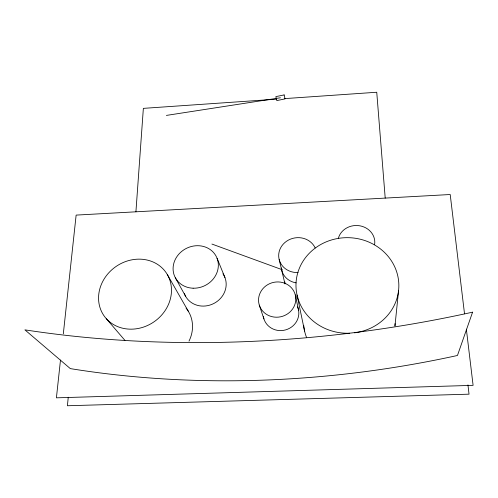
<?xml version="1.0" encoding="UTF-8"?>
<svg xmlns="http://www.w3.org/2000/svg" width="498" height="498" viewBox="0 0 498 498"><rect width="100%" height="100%" fill="white"/><g stroke="black" fill="none" stroke-linecap="round" stroke-linejoin="round"><path stroke-width="0.75" d="M135.917 211.812L143.362 108.365L276.72 99.158M68.263 397.255L67.404 405.752L469.035 394.173L467.952 384.91M394.951 326.134L398.556 290.695M60.488 360.054L56.411 397.834L473.1 385.346L466.358 329.178M63.321 333.834L76.138 215.099L450.204 194.519L464.516 313.79M166.4 115.412L280.455 97.77M284.476 98.623L376.743 92.248L385.209 198.098M211.924 244.057L282.522 269.835M106.261 318.633L124.942 340.395M167.266 274.454A37.811 33.559 -35 0 1 133.651 329.078A37.811 33.559 -35 0 1 104.15 278.948A37.811 33.559 -35 0 1 167.266 274.454L188.574 311.692M175.383 277.847L185.511 296.129M217.072 258.294L224.94 277.535M259.29 305.118L263.921 318.913M279.166 259.52L284.974 283.916M295.277 294.878A18.712 17.567 -15.3 0 1 271.896 316.653A18.712 17.567 -15.3 0 1 264.32 287.19A18.712 17.567 -15.3 0 1 295.277 294.878L298.588 310.298M297.045 295.034L304.589 331.089M297.555 306.824A17.897 16.938 -15.3 0 1 285.665 329.881A17.897 16.938 -15.3 0 1 263.374 316.56M306.426 337.146A45.754 43.37 5.5 0 1 303.743 325.568M395.057 323.613A45.754 43.37 5.5 0 1 394.976 325.648M349.627 333.224A51.437 47.796 1.1 0 1 301.091 264.562A51.437 47.796 1.1 0 1 389.025 257.478A51.437 47.796 1.1 0 1 354.371 332.838M296.117 282.858A18.438 17 -9.3 0 1 281.333 267.961M298.041 272.537A19.011 17.411 -9.5 0 1 278.874 258.107A19.011 17.411 -9.5 0 1 292.631 238.405A19.011 17.411 -9.5 0 1 315.178 247.985M186.084 308.125A33.721 30.658 -37.9 0 1 189.003 341.136M338.379 238.249A18.476 16.727 0.1 0 1 359.905 225.818A18.476 16.727 0.1 0 1 374.589 244.73M297.879 297.287A17.642 16.422 -8.7 0 1 295.488 296.553M284.937 283.113A17.642 16.422 -8.7 0 1 284.868 281.949M222.955 273.776A21.837 19.932 -27.2 0 1 213.798 303.506A21.837 19.932 -27.2 0 1 184.347 293.527M472.583 312.171L457.457 355.479A727.615 483.135 -9.8 0 1 70.318 368.613L24.9 329.857A812.001 504.928 -10.1 0 0 472.583 312.171M284.134 94.925L275.855 96.618L276.813 100.584L285.018 98.903L284.134 94.925M193.118 288.205A23.064 20.791 -26.4 0 0 216.487 256.937A23.064 20.791 -26.4 0 0 177.537 255.742A23.064 20.791 -26.4 0 0 193.118 288.205"/></g></svg>
